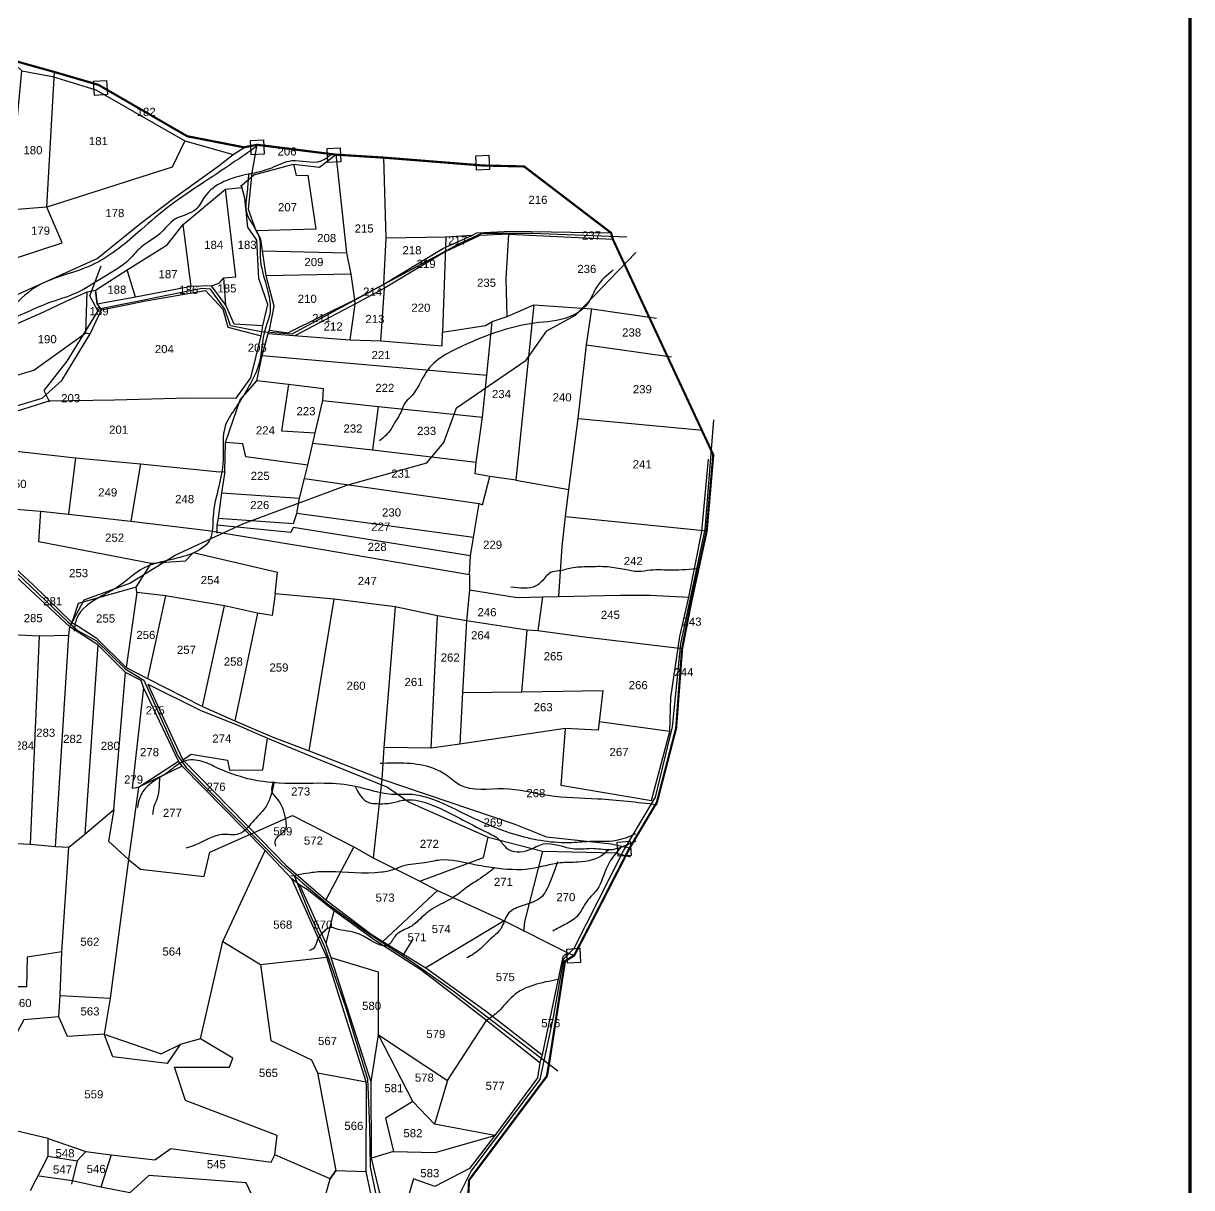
# Model space of a CAD drawing. Header units: inches. Extents: x 204001 to 210143, y 1590320 to 1597199.
# Drawn here: x 207996 to 210143, y 1592662 to 1594801 of the extents above; entities that cross this region are included whole.
import ezdxf
from ezdxf.enums import TextEntityAlignment as Align

# ---------------------------------------------------------------- set-up
doc = ezdxf.new("R2010")
doc.units = ezdxf.units.IN
doc.header["$LTSCALE"] = 15
doc.header["$MEASUREMENT"] = 0
for name, color, linetype in [('PLOT NOS', 7, 'Continuous'), ('PLOTS', 7, 'Continuous'), ('ROADS', 1, 'Continuous'), ('STREAM', 4, 'Continuous'), ('VILLAGE BOUNDARY', 5, 'Continuous'), ('VILLAGE BOUNDARY STONES', 1, 'Continuous')]:
    doc.layers.add(name, color=color, linetype=linetype)
doc.styles.get("Standard").update_dxf_attribs({"font": 'arial.ttf'})

msp = doc.modelspace()

# ---------------------------------------------------------------- linework, layer by layer
at = {"color": 5, "const_width": 5.82}
msp.add_lwpolyline([(204003.7, 1596785.8), (210140, 1596785.8), (210140, 1590323.1), (204003.7, 1590323.1)], close=True, dxfattribs=at)
at = {"layer": 'PLOT NOS'}
msp.add_lwpolyline([(208711.6, 1593118.4), (208692.6, 1593087.4)], dxfattribs=at)
at = {"layer": 'PLOTS'}
for points in [[(207985.7, 1594371), (208067.7, 1594398.1), (208039.6, 1594463.7), (207976.1, 1594458.7), (207972.1, 1594485.2), (207993.6, 1594713.8), (207970.8, 1594735.3)], [(207993.6, 1594713.8), (208049.9, 1594703.3), (208129.6, 1594679.3), (208293.2, 1594585.5), (208381.5, 1594560.5)], [(208293.2, 1594585.5), (208269.6, 1594537), (208039.6, 1594463.7), (208053.4, 1594711.8)], [(207961.4, 1594017.3), (208091.9, 1594002.8), (208211.2, 1593991.9), (208356.6, 1593977.2), (208366.3, 1593977.7), (208367.5, 1594031.2), (208394.7, 1594109.4), (208425, 1594144.2), (208434.9, 1594190.7), (208445.9, 1594231.5), (208448.2, 1594237.4), (208457.2, 1594281.7), (208442.2, 1594337.1), (208435.8, 1594383), (208432.7, 1594404.5), (208424.2, 1594420), (208410.1, 1594459.4), (208416.5, 1594527.3), (208425.6, 1594578.1)], [(207974.5, 1594298.1), (208131.7, 1594369.2), (208212.3, 1594433.9), (208274.9, 1594482.1), (208353.5, 1594538), (208381.5, 1594560.5), (208401.8, 1594573.4)], [(208570.2, 1594560), (208589.9, 1594379.4), (208597.9, 1594340.3), (208604.6, 1594292.9), (208658.3, 1594322.1), (208767.1, 1594387.2), (208820, 1594411.2), (208829.7, 1594416.3), (208892.4, 1594419.1), (209076.2, 1594416.2)], [(208820, 1594411.2), (208772.5, 1594408.5), (208662.6, 1594406.2), (208658.5, 1594554.5)], [(208492.6, 1594542.4), (208497.5, 1594521.8), (208518.7, 1594522.3), (208533.5, 1594422.9), (208424.2, 1594420)], [(207933.4, 1594227.2), (208034.1, 1594271.4), (208073.5, 1594290.2), (208113.7, 1594307.9), (208128.9, 1594311.2), (208186.8, 1594348.3), (208260.6, 1594394.2), (208289.6, 1594431.4), (208367.6, 1594496.5), (208397.4, 1594499.9), (208395.9, 1594503.4)], [(208342, 1594319.2), (208356, 1594323.9), (208364.8, 1594333.8), (208386.5, 1594335.3), (208367.6, 1594496.5)], [(208304.6, 1594317.4), (208289.6, 1594431.4)], [(208445.9, 1594231.5), (208596.3, 1594219.9), (208653.1, 1594217.7), (208765.5, 1594208.4), (208766.2, 1594234), (208845.3, 1594246.1), (208857.8, 1594253.5), (208884.9, 1594262.3), (208883.2, 1594331.5), (208888, 1594413.6), (209079.4, 1594404.5)], [(208888, 1594413.6), (208835.2, 1594411.1), (208770.1, 1594380.9), (208659.5, 1594314.9), (208605, 1594285.5), (208494.8, 1594227.2)], [(208653.1, 1594217.7), (208659.5, 1594314.9), (208658.3, 1594322.1), (208662.6, 1594406.2)], [(208772.5, 1594408.5), (208766.2, 1594234)], [(208435.8, 1594383), (208589.9, 1594379.4)], [(208202.4, 1594298), (208186.8, 1594348.3)], [(208368.3, 1594283.3), (208364.8, 1594333.8)], [(208597.9, 1594340.3), (208442.2, 1594337.1)], [(208436.1, 1594245.1), (208383.5, 1594248.5), (208368.3, 1594283.3), (208342, 1594319.2), (208304.6, 1594317.4), (208202.4, 1594298), (208132.1, 1594285.3), (208128.9, 1594311.2), (208132.1, 1594285.3), (208139.9, 1594274.9)], [(207866.6, 1594060.1), (207952.3, 1594089.1), (208030.6, 1594112.6), (208067.1, 1594144.8), (208118.8, 1594230.4), (208139.9, 1594274.9), (208221.2, 1594291.5), (208330.7, 1594310.2), (208362.5, 1594276), (208372, 1594243), (208433.3, 1594227)], [(207953.8, 1594121.1), (207966.1, 1594149.2), (208015.5, 1594164.2), (208111.2, 1594232.4), (208113.7, 1594307.9)], [(208448.1, 1594237.6), (208482.2, 1594232.7), (208604.6, 1594292.9)], [(208604.6, 1594292.9), (208605, 1594285.5), (208596.3, 1594219.9)], [(208815.9, 1593788.6), (208817.7, 1593822.8), (208823.2, 1593856.2), (208833.5, 1593918.7), (208840, 1593916.6), (208853.5, 1593968.4), (208826.2, 1593973.2), (208828.1, 1593994.7), (208839.6, 1594077.4), (208848.1, 1594155), (208857.8, 1594253.5), (208884.9, 1594262.3), (208934.3, 1594284.1), (209040.9, 1594276.7), (209159.5, 1594259.5)], [(208934.3, 1594284.1), (208901.4, 1593961.5), (208853.5, 1593968.4)], [(208980.1, 1593747.9), (208986.3, 1593840.1), (208992.3, 1593895), (208998.3, 1593944.7), (209015.4, 1594075.4), (209030.8, 1594210.4), (209040.9, 1594276.7)], [(208111.2, 1594232.4), (208118.8, 1594230.4)], [(209030.8, 1594210.4), (209187.3, 1594188.2)], [(208434.9, 1594190.7), (208848.1, 1594155)], [(208354.3, 1593892.1), (208492.8, 1593882), (208498.5, 1593900.4), (208503.4, 1593929), (208513, 1593964.9), (208518.7, 1593989.2), (208527.9, 1594030), (208532.2, 1594048.9), (208546.7, 1594108.3), (208547.5, 1594129.4), (208483.2, 1594137.3), (208425, 1594144.2)], [(208483.2, 1594137.3), (208470.3, 1594052.5), (208532.2, 1594048.9)], [(208546.7, 1594108.3), (208648, 1594097.2), (208839.6, 1594077.4)], [(208648, 1594097.2), (208637.6, 1594017.8)], [(209015.4, 1594075.4), (209244.1, 1594053.6)], [(208518.7, 1593989.2), (208404.9, 1594004.9), (208399.2, 1594028.8), (208367.5, 1594031.2)], [(208527.9, 1594030), (208637.6, 1594017.8), (208828.1, 1593994.7)], [(208091.9, 1594002.8), (208079.1, 1593899.6)], [(208211.2, 1593991.9), (208193.6, 1593886.5)], [(208991.8, 1593505.4), (208983.6, 1593401.5), (209150.6, 1593373), (209184.3, 1593500.2), (209186.1, 1593562.5), (209202.6, 1593674.2), (209219.2, 1593747), (209242.9, 1593867.7), (209255.4, 1594000.5)], [(208366.3, 1593977.7), (208360.5, 1593938.4), (208354.3, 1593892.1), (208351.9, 1593878.9), (208351.6, 1593864.1)], [(208513, 1593964.9), (208833.5, 1593918.7)], [(208901.4, 1593961.5), (208998.3, 1593944.7)], [(208360.5, 1593938.4), (208503.4, 1593929)], [(207892.7, 1593908), (207911.4, 1593919.1), (207920.4, 1593913.1), (208028, 1593904.6)], [(209206.6, 1593651.6), (209027.2, 1593673.1), (208941.3, 1593685), (208921.9, 1593686.4), (208810.5, 1593703.5), (208756.9, 1593712.2), (208679.5, 1593728.7), (208567.1, 1593742.8), (208459, 1593753), (208463.3, 1593792.4), (208308.5, 1593828), (208293.4, 1593812.8), (208231.1, 1593808.8), (208024.5, 1593848.7), (208028, 1593904.6), (208079.1, 1593899.6), (208193.6, 1593886.5), (208335.8, 1593869), (208546.2, 1593834.5), (208815.9, 1593788.6), (208815.9, 1593760.1), (208810.5, 1593703.5), (208803.2, 1593571.6), (208798.2, 1593476.8), (208745.3, 1593469.1), (208658.3, 1593470.4), (208654.9, 1593412.4), (208638.9, 1593267.7)], [(207897.4, 1593896.6), (207899.7, 1593871.5), (207955.5, 1593823.8), (208014.7, 1593768.7), (208085.1, 1593700.5), (208096.6, 1593693.7), (208130.2, 1593672), (208184.9, 1593617.6), (208224.2, 1593597.2), (208325.2, 1593545.9), (208385, 1593519.8), (208453.4, 1593490.4), (208521.6, 1593464.6), (208654.9, 1593412.4), (208899.5, 1593329.5), (208957.4, 1593306.5), (209077.1, 1593293.4), (209089.8, 1593290.4), (209110.3, 1593285.9)], [(208823.2, 1593856.2), (208498.5, 1593900.4)], [(208992.3, 1593895), (209251.9, 1593868.7)], [(208817.7, 1593822.8), (208492.2, 1593874.5), (208487.6, 1593865.7), (208351.9, 1593878.9)], [(207785.4, 1593545.3), (207787.7, 1593521.9), (207844, 1593391.4), (207861.8, 1593385.5), (207864.2, 1593404.6), (207888, 1593441.9), (207890.3, 1593445.7), (207871.1, 1593550.9), (207938.5, 1593564.8), (207967.4, 1593574.2), (207975, 1593678.4), (208025.5, 1593675.5), (208080, 1593677), (208081.5, 1593692.5), (207955, 1593810.2), (207946.3, 1593752.1), (207955.3, 1593744.1), (207944, 1593630.2), (207938.5, 1593564.8), (207944, 1593630.2), (207869.4, 1593635.3)], [(208459, 1593753), (208453.1, 1593713.3), (208426.7, 1593717.5), (208365.8, 1593731), (208257.4, 1593749.5), (208204.4, 1593755.3), (208203.2, 1593765.1), (208231.1, 1593808.8)], [(208203.2, 1593765.1), (208097.1, 1593735.2), (208085.1, 1593700.5)], [(208204.4, 1593755.3), (208184.9, 1593617.6)], [(208815.9, 1593760.1), (208903.5, 1593745.9), (208950.3, 1593747.3), (208980.1, 1593747.9), (209092, 1593750.3), (209147.9, 1593750.3), (209219.2, 1593747)], [(208257.4, 1593749.5), (208224.2, 1593597.2)], [(208521.6, 1593464.6), (208567.1, 1593742.8)], [(208950.3, 1593747.3), (208941.3, 1593685)], [(208325.2, 1593545.9), (208365.8, 1593731)], [(208426.7, 1593717.5), (208385, 1593519.8)], [(208679.5, 1593728.7), (208658.3, 1593470.4)], [(208745.3, 1593469.1), (208756.9, 1593712.2)], [(208667.7, 1592437.7), (208649.5, 1592456.1), (208635, 1592469.9), (208634.3, 1592598.7), (208635, 1592647.6), (208625.8, 1592691.5), (208627, 1592849.3), (208625.8, 1592856.3), (208554.1, 1593085.2), (208489.7, 1593229.2), (208440.7, 1593281.1), (208287.9, 1593435.9), (208281, 1593445.4), (208217.1, 1593580.9), (208212.8, 1593593.7), (208184, 1593608.6), (208133, 1593659.2), (208081.5, 1593692.5)], [(208025.5, 1593675.5), (208008.7, 1593292.6)], [(208055.4, 1593288.7), (208080, 1593677)], [(208912.4, 1593572.5), (208921.9, 1593686.4)], [(208133, 1593659.2), (208109.1, 1593311.5)], [(208162.3, 1593356.4), (208184, 1593608.6)], [(208224.7, 1593586.9), (208322.5, 1593538.2), (208387.3, 1593512.5), (208445, 1593487.5), (208520.2, 1593456.5), (208665.2, 1593397.7), (208704.9, 1593369.8), (208850.4, 1593305.8), (208950, 1593279.7), (209083.6, 1593276.8), (209111.6, 1593269.7)], [(208224.7, 1593586.9), (208273.9, 1593480), (208289.2, 1593447.8), (208304.7, 1593458.2), (208371.2, 1593447.3), (208374.9, 1593428.8), (208436.3, 1593429.4), (208445, 1593487.5)], [(207967.4, 1593574.2), (207962.9, 1593456.9), (207959.3, 1593295.5), (208008.7, 1593292.6), (208055.4, 1593288.7), (208079.5, 1593287.3), (208109.1, 1593311.5), (208162.3, 1593356.4), (208152.5, 1593298.4), (208189.3, 1593264.9), (208211.3, 1593247.2), (208328.5, 1593233.3), (208338.7, 1593278), (208413.5, 1593311.3), (208420.3, 1593314.4), (208490.9, 1593345.6), (208603.2, 1593287.7), (208638.9, 1593267.7), (208725, 1593224.7), (208757.4, 1593207.8), (208879.6, 1593151.7), (208996.8, 1593093.4), (209008.2, 1593088.1)], [(208217.1, 1593580.9), (208196, 1593395.6), (208207.9, 1593397.4), (208281, 1593445.4)], [(208803.2, 1593571.6), (208912.4, 1593572.5), (209061.1, 1593575.1), (209054.1, 1593517.7), (209052.2, 1593502.4), (208991.8, 1593505.4), (208798.2, 1593476.8)], [(209184.3, 1593500.2), (209054.1, 1593517.7)], [(208287.9, 1593435.9), (208207.9, 1593397.4), (208189.3, 1593264.9), (208155.8, 1593010), (208144.5, 1592943.5)], [(208289.2, 1593447.8), (208434, 1593300.4), (208479.4, 1593253.6), (208551.8, 1593190.3), (208635.3, 1593127.7), (208656.5, 1593113.9), (208735.5, 1593065.4), (208847.1, 1592985.4), (208949.6, 1592905.6)], [(208725, 1593224.7), (208841.7, 1593268.5), (208850.4, 1593305.8)], [(208061.5, 1592975.3), (208063.8, 1593014.9), (208067.1, 1593094.8), (208079.5, 1593287.3)], [(208603.2, 1593287.7), (208551.8, 1593190.3)], [(208321.8, 1592935), (208362.7, 1593114), (208440.7, 1593281.1)], [(208950, 1593279.7), (208917.2, 1593150.2), (208915.3, 1593132.3)], [(208996.8, 1593093.4), (208987.2, 1593085.6), (208949.6, 1592905.6), (208945.4, 1592891), (208940.7, 1592863.5), (208862.7, 1592757.6), (208816.2, 1592697), (208752.1, 1592663.9), (208713.1, 1592677.6), (208700, 1592634.1), (208651.5, 1592651.8), (208635.6, 1592716), (208635.1, 1592855.9), (208631, 1592869.1), (208561.9, 1593083.7), (208552.3, 1593110.3), (208504.1, 1593217.6), (208489.7, 1593229.2)], [(208945.4, 1592891), (208847.2, 1592969.1), (208789.7, 1593013.8), (208726.8, 1593061.8), (208640.9, 1593116.9), (208567.4, 1593170.3), (208517.8, 1593209.7), (208504.1, 1593217.6)], [(208757.4, 1593207.8), (208656.5, 1593113.9)], [(208552.3, 1593110.3), (208567.4, 1593170.3)], [(208879.6, 1593151.7), (208735.5, 1593065.4)], [(208362.7, 1593114), (208431.9, 1593071.8), (208554.1, 1593085.2)], [(208067.1, 1593094.8), (208003.1, 1593084.9), (208001.7, 1593030.5), (207922.1, 1593030.7), (207806.1, 1593027.8), (207766.1, 1593024.4), (207684.5, 1593101.4)], [(208431.9, 1593071.8), (208450.7, 1592932.3), (208525.8, 1592896.5), (208536.8, 1592872.8), (208570.2, 1592693.2), (208560, 1592677.7), (208458.2, 1592721.8)], [(208635.1, 1592855.9), (208648.9, 1592942.4), (208648.5, 1593057.4), (208561.9, 1593083.7)], [(208063.8, 1593014.9), (208155.8, 1593010)], [(208042, 1592719.8), (208094.9, 1592711.2), (208110.7, 1592728), (208157.8, 1592722), (208237.8, 1592713), (208267.2, 1592733.4), (208451.5, 1592708.6), (208458.2, 1592721.8), (208462.6, 1592757.5), (208294.1, 1592821.5), (208274.1, 1592883.3), (208375.2, 1592882.9), (208381.2, 1592899.4), (208321.8, 1592935), (208284.6, 1592924.6), (208260.6, 1592889.6), (208160.8, 1592902.1), (208144.5, 1592943.5), (208077.2, 1592939.4), (208061.5, 1592975.3), (207997, 1592969.8), (207960.5, 1592901.9)], [(208648.9, 1592942.4), (208775.4, 1592858.6), (208847.2, 1592969.1)], [(208144.5, 1592943.5), (208249.2, 1592907.8), (208284.6, 1592924.6)], [(208775.4, 1592858.6), (208751.7, 1592778.1), (208712, 1592819.9), (208648.9, 1592942.4)], [(208536.8, 1592872.8), (208625.8, 1592856.3)], [(208712, 1592819.9), (208661.6, 1592789.3), (208676.5, 1592728), (208635.6, 1592716)], [(208009.4, 1592656.7), (208042, 1592719.8), (208041.7, 1592752.1), (207873.4, 1592791.5)], [(208676.5, 1592728), (208753, 1592726.1), (208862.7, 1592757.6), (208751.7, 1592778.1)], [(208041.7, 1592752.1), (208110.7, 1592728)], [(208094.9, 1592711.2), (208084.8, 1592668.3)], [(208157.8, 1592722), (208138.3, 1592662.8)], [(208545.2, 1592626), (208415.1, 1592649.6), (208405.9, 1592670.6), (208226.6, 1592684.1), (208191.6, 1592652), (208138.3, 1592662.8), (208085.7, 1592674.2), (208025.3, 1592682.5)], [(208439.8, 1592460.1), (208452.2, 1592462.3), (208471.1, 1592504.3), (208491.8, 1592542.4), (208585.5, 1592579.4), (208634.3, 1592598.7), (208543.6, 1592618.9), (208545.2, 1592626), (208560, 1592677.7), (208570.2, 1592693.2), (208625.8, 1592691.5)]]:
    msp.add_lwpolyline(points, dxfattribs=at)
at = {"layer": 'PLOTS', "color": 11}
msp.add_lwpolyline([(207962.4, 1594081.7), (208043.8, 1594107.7), (208163.8, 1594109.6), (208299.9, 1594112.9), (208387.5, 1594112.5), (208414, 1594149.9), (208433.3, 1594227), (208436.1, 1594245.1), (208445.7, 1594284.5), (208428.8, 1594332.3), (208425.2, 1594402.7), (208408.9, 1594427), (208403.3, 1594479.7), (208397.2, 1594503.1), (208419.4, 1594522.6), (208492.6, 1594542.4), (208540.3, 1594536.8), (208570.2, 1594560)], dxfattribs=at)
at = {"layer": 'ROADS'}
for points in [[(209105.1, 1594408.6), (208931.1, 1594414.8), (208838, 1594414.8), (208797.2, 1594396.2), (208710.6, 1594349.5), (208489.5, 1594230.1), (208433.4, 1594234.4), (208376.9, 1594245.3), (208366.4, 1594275.9), (208340.1, 1594312.8), (208324.1, 1594314), (208134.8, 1594275.8), (208076, 1594180.2), (208034, 1594126.5), (208044.3, 1594105.8)], [(208083, 1593694.9), (208107.8, 1593742.1), (208191.7, 1593772.2), (208275.3, 1593824), (208399.6, 1593881.4), (208590.4, 1593952.4), (208737.3, 1593993.7), (208768.9, 1594031.2), (208792.2, 1594094.9), (208920, 1594182.3), (208958.1, 1594236.4), (209010.5, 1594265.2), (209121.7, 1594380.3)], [(208134.2, 1594270.8), (208118.3, 1594300.7), (208139.3, 1594355.5)], [(208819, 1592691.9), (208945.8, 1592860.1), (208970.3, 1592974.7), (208989.2, 1593082.2), (209008.6, 1593102), (209099.2, 1593280.6), (209157.7, 1593379.1), (209189.2, 1593508.2), (209204.5, 1593661.3), (209248.8, 1593870.9), (209265.2, 1594072.8)], [(207984.4, 1593791), (208077.3, 1593701.8), (208097.1, 1593685), (208130.6, 1593666.7), (208183.2, 1593615.1), (208217.6, 1593594.4), (208279.9, 1593455.2), (208295.5, 1593433.9), (208471.7, 1593254.6), (208508.4, 1593222.5), (208555.2, 1593183.1), (208628.2, 1593130.7), (208712.3, 1593075.3), (208783.7, 1593025.2), (208978.4, 1592876.1)], [(208494.1, 1593235.1), (208521.6, 1593166.6), (208549.6, 1593104.3), (208587.5, 1592996), (208628.8, 1592861.3), (208632.4, 1592773.2), (208633.7, 1592700.2), (208643.8, 1592648.5), (208643.2, 1592470.8), (208669.8, 1592432.4), (208725.5, 1592504.7), (208819, 1592691.9)]]:
    msp.add_lwpolyline(points, dxfattribs=at)
at = {"layer": 'STREAM'}
for points in [[(208423.9, 1594574.6), (208382, 1594545.3), (208321.3, 1594504.8), (208257.7, 1594460.1), (208206.7, 1594416.8), (208121.8, 1594356.9), (208011.9, 1594311.9), (207962, 1594268.1), (207839.7, 1594210.7), (207771.4, 1594164.8), (207662.4, 1594095.8), (207575, 1594030.8), (207497.1, 1594004.8), (207406.7, 1593963.6), (207286.5, 1593946.9), (207179.4, 1593953.4), (207085.7, 1593958.3), (206960, 1593999.7), (206882.9, 1593993.6), (206819.4, 1594034.1), (206778.6, 1594086.7), (206750.4, 1594101.5), (206762.7, 1594078.2), (206784.9, 1594062), (206817.2, 1594021.9), (206837.3, 1593996), (206795.5, 1593972.9), (206748.4, 1593947.3), (206676.5, 1593935.6), (206590.2, 1593975.3), (206561.9, 1594021.1), (206551, 1594068), (206547.5, 1594101), (206529, 1594137), (206522.2, 1594161.7), (206517, 1594184.9)], [(208563.8, 1594562.1), (208542.6, 1594547.8), (208489.4, 1594548.4), (208452.1, 1594535.4), (208420.7, 1594526.1), (208409.3, 1594523.9), (208329.2, 1594482.4), (208313.1, 1594459.3), (208274.8, 1594441.2), (208247.3, 1594415), (208212.2, 1594389.5), (208191.5, 1594368.1), (208142.6, 1594334.1), (208094.4, 1594306.2), (208041.4, 1594286.8), (207997.4, 1594268.2), (207908.7, 1594222.1), (207885.8, 1594201.6), (207817.2, 1594167.1), (207770.7, 1594130), (207692.9, 1594083.4), (207676.1, 1594053.5), (207648.2, 1594034.4), (207578.4, 1594002.5), (207517.7, 1593963.5), (207408.4, 1593937.5), (207322.4, 1593922.1), (207235.8, 1593924.8), (207109.5, 1593934.5), (206985.8, 1593955.8), (206861.2, 1593954.7), (206823.3, 1593957.4), (206732.6, 1593908.5), (206661.8, 1593895.2), (206565.8, 1593908.2), (206427.6, 1593945.1), (206330.9, 1593981.1), (206271.5, 1593996.3), (206208.7, 1593976.3), (206177.9, 1593912.2), (206139.9, 1593859.8), (206062.1, 1593824.2), (206005.3, 1593817.5), (205945.7, 1593809.1), (205874.9, 1593793.6), (205790.3, 1593819.9), (205742.6, 1593841.7), (205694.7, 1593865.2)], [(208409.9, 1594524.8), (208407.3, 1594492.4), (208406.8, 1594452.2), (208429.5, 1594408.3), (208431.1, 1594378.3), (208434.9, 1594347.8), (208446.8, 1594302.9), (208448.9, 1594267.6), (208441.1, 1594241.4), (208427.6, 1594170.7), (208408.6, 1594130.8), (208387.8, 1594097), (208367.8, 1594063.2), (208363.2, 1593997.8), (208355.3, 1593950), (208344.8, 1593894.8), (208339.8, 1593854.6), (208266.8, 1593815.6), (208218.1, 1593800.7), (208167.6, 1593764.2), (208136.7, 1593747), (208094.2, 1593707.8), (208089.3, 1593684)], [(209080.1, 1594347.7), (209050, 1594317.2), (209033.1, 1594286.1), (208999.4, 1594261.7), (208935.5, 1594250.3), (208875.9, 1594237.1), (208813, 1594212.8), (208782, 1594198), (208745.9, 1594172.5), (208723.2, 1594137.2), (208707.4, 1594114.2), (208696.5, 1594102.4), (208689.7, 1594086.2), (208680.4, 1594070.9), (208671.8, 1594055.7), (208650.6, 1594033.8)], [(209238.4, 1593799.7), (209187.8, 1593796.2), (209148.7, 1593796.2), (209126, 1593793.8), (209101.2, 1593797.4), (209069.7, 1593802.3), (209034, 1593802.5), (209002.9, 1593800.1), (208980.3, 1593794.9), (208964.9, 1593791.8), (208948.5, 1593775.3), (208937.8, 1593767.4), (208892.2, 1593765.3)], [(209121.1, 1593311.7), (209083.6, 1593299), (209042, 1593297.7), (209003.3, 1593295.5), (208904.2, 1593309.2), (208799.9, 1593351.8), (208735.6, 1593379.2), (208707, 1593384.2), (208672.6, 1593384.4), (208606.8, 1593398.9), (208549.8, 1593404.6), (208466.5, 1593404.8), (208354.3, 1593432.2), (208324.7, 1593444.9), (208291.9, 1593445.3), (208263.1, 1593425.9), (208227.2, 1593402.2), (208211.2, 1593381.3), (208205.8, 1593360.4)], [(209160.8, 1593365.1), (209051.4, 1593375.7), (208961, 1593382.1), (208878.2, 1593394.3), (208798.5, 1593401.3), (208773.4, 1593419.5), (208748.6, 1593432.3), (208651.8, 1593441)], [(208246.4, 1593417.1), (208245, 1593392.7), (208240.1, 1593371.8), (208236.2, 1593362.7), (208233.7, 1593347.1)], [(208456.5, 1593404.7), (208442.3, 1593362.2), (208420.4, 1593337.1), (208391.9, 1593311.6), (208360.8, 1593310.4), (208311.4, 1593290.9), (208294.5, 1593285.5)], [(208455.2, 1593407.9), (208452.9, 1593388.9), (208463.8, 1593374.6), (208478.2, 1593335.5), (208478.9, 1593324.4), (208469.1, 1593310.5), (208458.6, 1593299.9), (208459.2, 1593288.9)], [(208605.1, 1593399.9), (208631.3, 1593369.2), (208646.4, 1593367.3), (208673.5, 1593368.8), (208696, 1593374), (208738, 1593368.1), (208798.4, 1593340.5), (208847.6, 1593315), (208871.2, 1593300.3), (208884.9, 1593285), (208925, 1593282.3), (208951.6, 1593293.2), (209008.7, 1593284.3), (209044.2, 1593285.2), (209078.2, 1593283.3), (209093, 1593286.9), (209122.3, 1593299.1)], [(209072.1, 1593283.5), (209063.7, 1593275.3), (209015.7, 1593259.7), (208982.5, 1593258.4), (208928.1, 1593247.5), (208860.8, 1593249.2), (208823.3, 1593255.4), (208761.7, 1593263.5), (208733.2, 1593258.5), (208693, 1593252.3), (208679.4, 1593247.1), (208654.2, 1593241.2), (208557.5, 1593242.3), (208526.5, 1593240.6), (208505.6, 1593237.1), (208487.5, 1593233.9)], [(209094.6, 1593288), (209069.4, 1593252.7), (209050.3, 1593209.4), (209032, 1593188.4), (209013.7, 1593160.2), (208991.2, 1593145), (208969.1, 1593133.2)], [(208977.4, 1593260.2), (208958, 1593210.2), (208949.9, 1593197.6), (208911, 1593179.2), (208886.3, 1593164), (208874.4, 1593138.9), (208851.3, 1593115.9), (208836.6, 1593101.2), (208811.5, 1593083.7)], [(208862, 1593249.1), (208832.1, 1593227.4), (208810.7, 1593213.4), (208785.2, 1593194.2), (208749.6, 1593175), (208725.7, 1593155.9), (208707.2, 1593140.9), (208680.8, 1593125.5), (208668, 1593108.2), (208613.6, 1593127.2), (208569.1, 1593138), (208562.9, 1593139.9), (208544.6, 1593128.3), (208536.9, 1593117.8), (208529, 1593100.7), (208521.4, 1593097.5)], [(208978.6, 1593044.1), (208896, 1593013.7), (208869.2, 1592985.5), (208848, 1592969.2)]]:
    msp.add_spline(points, degree=3, dxfattribs=at)
at = {"layer": 'VILLAGE BOUNDARY', "const_width": 4}
msp.add_lwpolyline([(207970.8, 1594735.3), (207995.9, 1594727.9), (208053.4, 1594711.8), (208134.2, 1594688.2), (208297.4, 1594593.8), (208401.8, 1594573.4), (208425.6, 1594578.1), (208570.2, 1594560), (208658.5, 1594554.5), (208840.6, 1594540), (208916.3, 1594538.3), (209076.2, 1594416.2), (209079.4, 1594404.5), (209263.9, 1594008.4), (209251.9, 1593868.7), (209223.7, 1593739.2), (209206.6, 1593651.6), (209195.7, 1593506.4), (209160.4, 1593370.1), (209110.3, 1593285.9), (209038.7, 1593146.7), (209008.2, 1593088.1), (208991.5, 1593077.8), (208962.5, 1592891.9), (208958.2, 1592866.6), (208815.2, 1592675.5), (208810.2, 1592579.6)], dxfattribs=at)
at = {"layer": 'VILLAGE BOUNDARY STONES'}
for points in [[(208125.3, 1594694.9), (208149.2, 1594696.3), (208150.7, 1594670.3), (208126.8, 1594668.9)], [(208413.4, 1594585.7), (208437.3, 1594587.1), (208438.8, 1594561.1), (208414.9, 1594559.7)], [(208554.4, 1594571.2), (208578.3, 1594572.6), (208579.8, 1594546.6), (208555.9, 1594545.3)], [(208827.4, 1594557.5), (208851.3, 1594558.9), (208852.8, 1594532.9), (208828.9, 1594531.5)], [(209087.4, 1593296.7), (209111.3, 1593298.1), (209112.8, 1593272.1), (209088.9, 1593270.7)], [(208994.8, 1593100.1), (209018.7, 1593101.5), (209020.2, 1593075.5), (208996.3, 1593074.1)]]:
    msp.add_lwpolyline(points, close=True, dxfattribs=at)

# ---------------------------------------------------------------- texts
at = {"layer": 'PLOT NOS'}
for s, p in [('182', (208221.9, 1594638.6)), ('181', (208134.1, 1594584.9)), ('180', (208013.8, 1594568.2)), ('206', (208480.7, 1594565.9)), ('216', (208941.7, 1594477)), ('207', (208481.6, 1594463.4)), ('178', (208164.3, 1594452.7)), ('179', (208027.7, 1594420.3)), ('215', (208622.4, 1594424.2)), ('184', (208346, 1594394.2)), ('183', (208407.4, 1594394.3)), ('208', (208553.6, 1594406.7)), ('217', (208794.2, 1594402.3)), ('237', (209040.2, 1594411.4)), ('218', (208710.3, 1594384.3)), ('209', (208530.1, 1594362.7)), ('219', (208736.3, 1594359.3)), ('236', (209031.5, 1594349.9)), ('187', (208262.1, 1594340.4)), ('188', (208168, 1594311.9)), ('186', (208300.1, 1594311.6)), ('185', (208370.2, 1594314.2)), ('214', (208637.9, 1594308.3)), ('235', (208847.3, 1594324.6)), ('210', (208517.8, 1594295.1)), ('189', (208135.4, 1594272.2)), ('220', (208726.6, 1594278.7)), ('211', (208544.4, 1594259.8)), ('212', (208565.4, 1594244.3)), ('213', (208642.2, 1594258)), ('190', (208040, 1594220.8)), ('238', (209113.9, 1594233.2)), ('204', (208255.3, 1594202.7)), ('205', (208426, 1594205.2)), ('221', (208653.5, 1594191.7)), ('203', (208083.2, 1594112.4)), ('222', (208660.4, 1594131.3)), ('234', (208874.7, 1594120.1)), ('240', (208986.2, 1594114)), ('239', (209133.6, 1594128.8)), ('223', (208515.5, 1594088.5)), ('201', (208171.2, 1594054.6)), ('224', (208441, 1594053.3)), ('232', (208601.9, 1594056.6)), ('233', (208737.2, 1594052.3)), ('241', (209133.3, 1593990.9)), ('225', (208431.4, 1593969.7)), ('231', (208689.6, 1593973.8)), ('250', (207984.6, 1593954.9)), ('249', (208151.2, 1593939.3)), ('248', (208292.6, 1593927)), ('226', (208430.6, 1593916.1)), ('230', (208672.7, 1593902.5)), ('227', (208652.9, 1593876.3)), ('252', (208163.9, 1593856.1)), ('228', (208646.2, 1593839.1)), ('229', (208858.4, 1593843.1)), ('242', (209116.9, 1593813.1)), ('253', (208097.7, 1593791)), ('254', (208339.6, 1593778.2)), ('247', (208628.2, 1593776.5)), ('281', (208050.1, 1593739.4)), ('285', (208014.2, 1593708.3)), ('255', (208147.3, 1593707.6)), ('246', (208848.2, 1593719.1)), ('245', (209074.9, 1593714.3)), ('243', (209224.9, 1593701.8)), ('256', (208221.3, 1593677.3)), ('264', (208836.3, 1593676.7)), ('257', (208295.9, 1593650.1)), ('258', (208382, 1593628.4)), ('259', (208465.8, 1593617.5)), ('262', (208780.5, 1593635.9)), ('265', (208969.8, 1593638.2)), ('244', (209210.1, 1593609.1)), ('260', (208607.6, 1593584)), ('261', (208714, 1593590.9)), ('266', (209126, 1593585.1)), ('275', (208238.5, 1593538.8)), ('263', (208951.3, 1593544.6)), ('283', (208037.3, 1593497.7)), ('284', (207998.6, 1593474.2)), ('282', (208086.7, 1593486.4)), ('280', (208155.9, 1593473.6)), ('274', (208360.9, 1593486.9)), ('278', (208228, 1593462)), ('267', (209090.7, 1593462.2)), ('279', (208198.7, 1593411.7)), ('276', (208350.3, 1593398.4)), ('273', (208505.8, 1593389.7)), ('268', (208937.9, 1593386.7)), ('277', (208270.1, 1593350.4)), ('269', (208859.3, 1593332.8)), ('569', (208473, 1593316.5)), ('572', (208529.2, 1593299.4)), ('272', (208742.3, 1593293.4)), ('271', (208878.3, 1593223.5)), ('573', (208660.9, 1593194.6)), ('270', (208993, 1593195.6)), ('568', (208472.8, 1593145)), ('570', (208546.5, 1593144.9)), ('574', (208764, 1593137)), ('562', (208118.4, 1593113.6)), ('571', (208719.5, 1593121.8)), ('564', (208269.2, 1593095.6)), ('575', (208881.7, 1593048.8)), ('560', (207993.8, 1593001)), ('580', (208636.1, 1592995.8)), ('563', (208118.6, 1592985.6)), ('576', (208965.4, 1592963.9)), ('567', (208555.1, 1592931.2)), ('579', (208754.1, 1592944)), ('565', (208446.6, 1592872.5)), ('581', (208677, 1592844.6)), ('578', (208733, 1592863.9)), ('577', (208863.1, 1592848.9)), ('559', (208125.7, 1592833.2)), ('566', (208603.5, 1592775.3)), ('582', (208712, 1592761.7)), ('548', (208072.8, 1592724.9)), ('547', (208068, 1592694.9)), ('546', (208130, 1592696)), ('545', (208350.8, 1592704.7)), ('583', (208743.1, 1592688.3))]:
    msp.add_text(s, height=15, dxfattribs=at).set_placement(p, align=Align.MIDDLE_CENTER)

doc.saveas('drawing.dxf')
